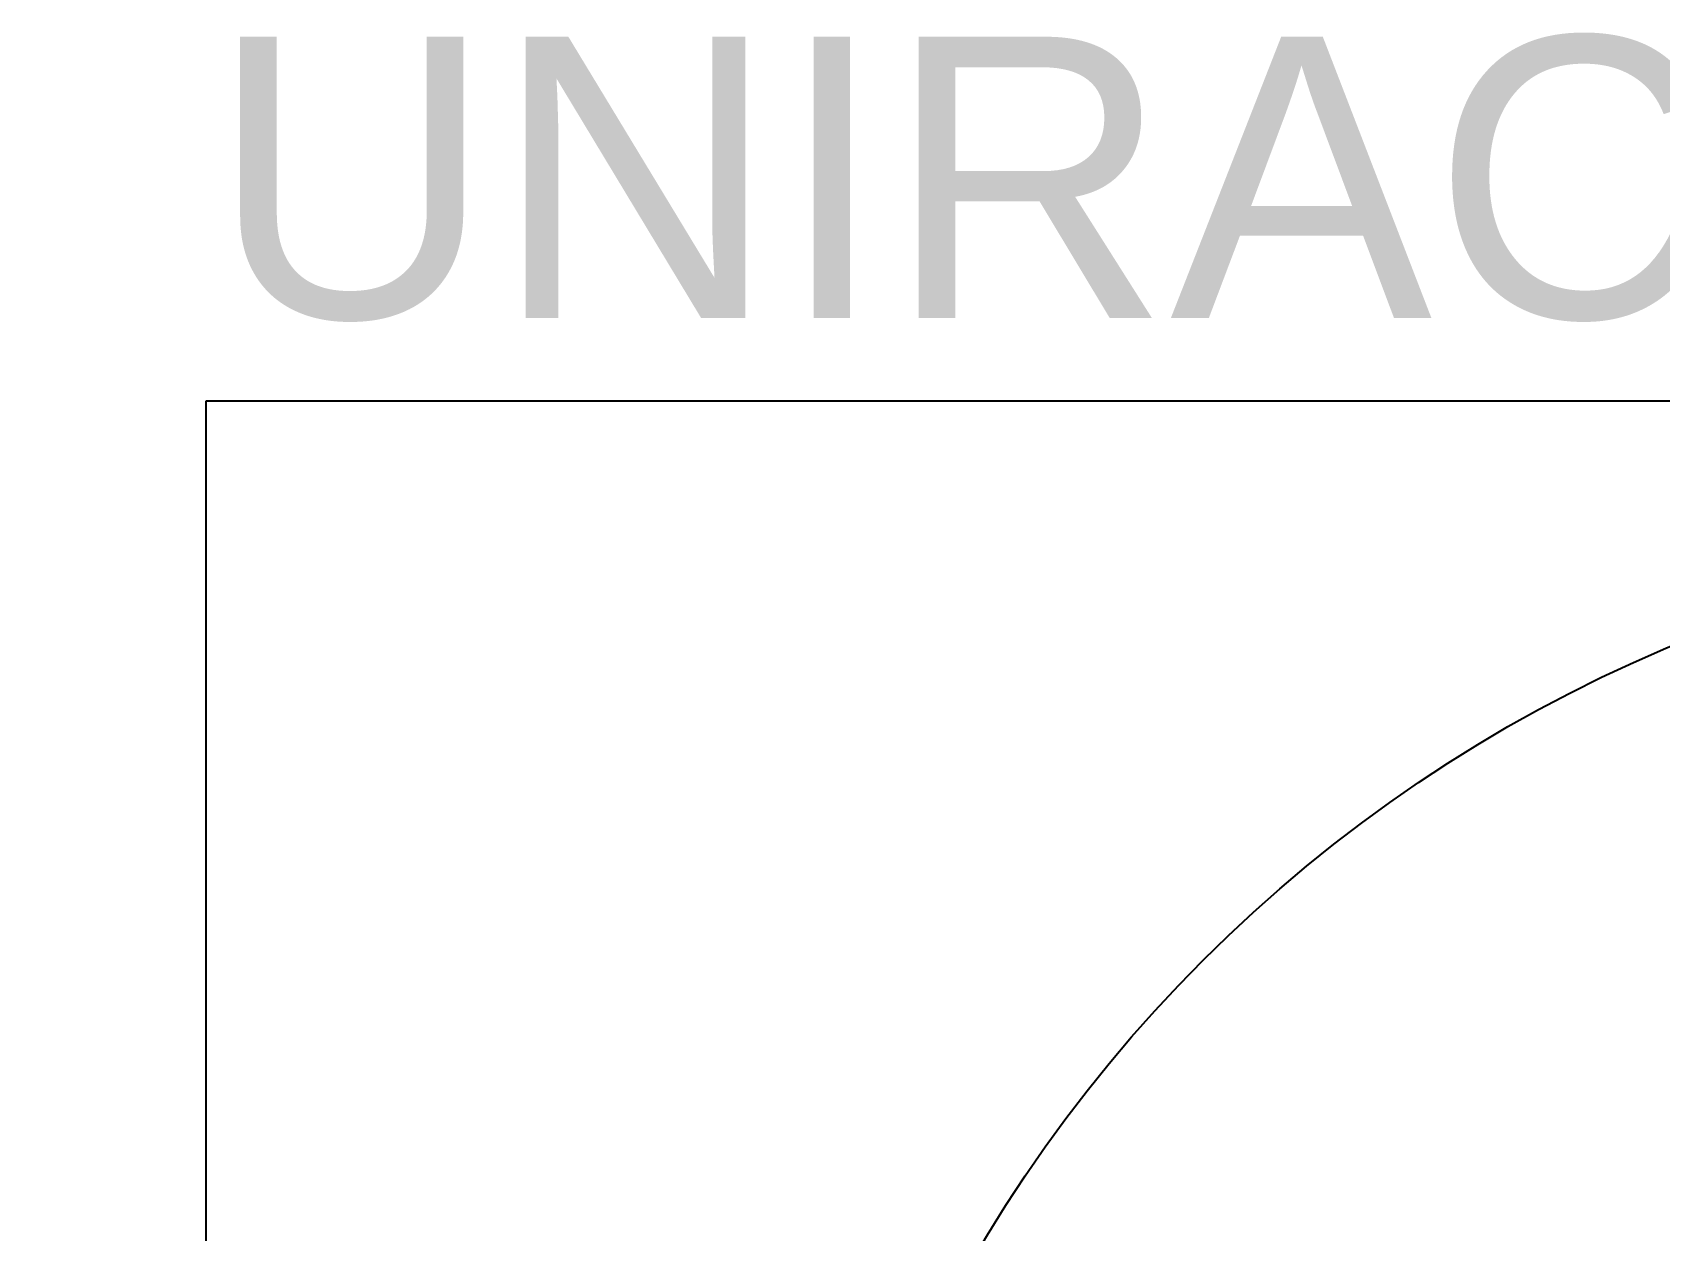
# Model space of a CAD drawing. Header units: inches. Extents: x 10 to 190, y 5 to 37.
# Drawn here: x 50.01 to 57.56, y 31.19 to 36.76 of the extents above; entities that cross this region are included whole.
import ezdxf
from ezdxf import colors
from ezdxf.entities.mleader import LeaderData, LeaderLine
from ezdxf.math import Vec2, Vec3

# ---------------------------------------------------------------- set-up
doc = ezdxf.new("R2010")
doc.units = ezdxf.units.IN
doc.header["$MEASUREMENT"] = 0
doc.styles.get("Standard").update_dxf_attribs({"font": 'arial.ttf'})
doc.styles.add('Tahoma', font='tahoma.ttf')

msp = doc.modelspace()

# ---------------------------------------------------------------- linework, layer by layer
msp.add_lwpolyline([(50.8151, 35.0457), (80.1521, 35.0457), (80.1521, 5.2458), (50.8151, 5.2458)], close=True)
msp.add_circle((60.2243, 27.6684), 6.7609)

# ---------------------------------------------------------------- texts
at = {"insert": (50.8322, 36.7365), "char_height": 1.305799, "attachment_point": 1}
msp.add_mtext_dynamic_manual_height_columns('UNIRAC SFM ON S-TILE', width=50.805796, gutter_width=1, heights=[0], dxfattribs=at)

# ---------------------------------------------------------------- leaders
ml = msp.add_multileader_mtext('Standard')
ml.set_content('PV MODULE', color=256, style='Tahoma')
ml.set_leader_properties()
ml.build(insert=Vec2(0, 0))
ml.multileader.update_dxf_attribs({"dogleg_length": 0.36, "arrow_head_size": 0.3438, "scale": 4})
ctx = ml.context
ctx.base_point, ctx.scale, ctx.char_height, ctx.arrow_head_size, ctx.landing_gap_size, ctx.plane_origin = Vec3(28.9457, 32.4698), 4, 0.34375, 0.3438, 0.495, Vec3(25.0149, 32.2154)
notes = []
notes.append((ctx, [(0, (1, 1, 0), (26.9657, 32.4698), (1, 0), 1.98, [(0, [(23.9495, 31.3417)], 0, [])])]))
ctx.mtext.insert, ctx.mtext.width, ctx.mtext.flow_direction = Vec3(29.4407, 32.6453), 6.799278, 5
ml = msp.add_multileader_mtext('Standard')
ml.set_content('SFM SLIDER AND TRIMRAIL ROOF ATTACHMENT', color=256, style='Tahoma')
ml.set_leader_properties()
ml.build(insert=Vec2(0, 0))
ml.multileader.update_dxf_attribs({"dogleg_length": 0.36, "arrow_head_size": 0.3438, "scale": 4})
ctx = ml.context
ctx.base_point, ctx.scale, ctx.char_height, ctx.arrow_head_size, ctx.landing_gap_size, ctx.plane_origin = Vec3(28.9457, 31.1072), 4, 0.34375, 0.3438, 0.495, Vec3(25.0149, 30.8528)
notes.append((ctx, [(0, (1, 1, 0), (26.9657, 31.1072), (1, 0), 1.98, [(0, [(19.3732, 28.1544)], 0, [])])]))
ctx.mtext.insert, ctx.mtext.width, ctx.mtext.flow_direction = Vec3(29.4407, 31.2827), 6.799278, 5
for ctx, leaders in notes:
    for number, flags, end, landing, length, lines in leaders:
        leader = LeaderData()
        leader.index, (leader.has_last_leader_line, leader.has_dogleg_vector, leader.attachment_direction) = number, flags
        leader.last_leader_point, leader.dogleg_vector, leader.dogleg_length = Vec3(end), Vec3(landing), length
        for number, points, colour, breaks in lines:
            line = LeaderLine()
            line.index, line.vertices, line.color, line.breaks = number, Vec3.list(points), colors.encode_raw_color(colour), breaks
            leader.lines.append(line)
        ctx.leaders.append(leader)

doc.saveas('drawing.dxf')
